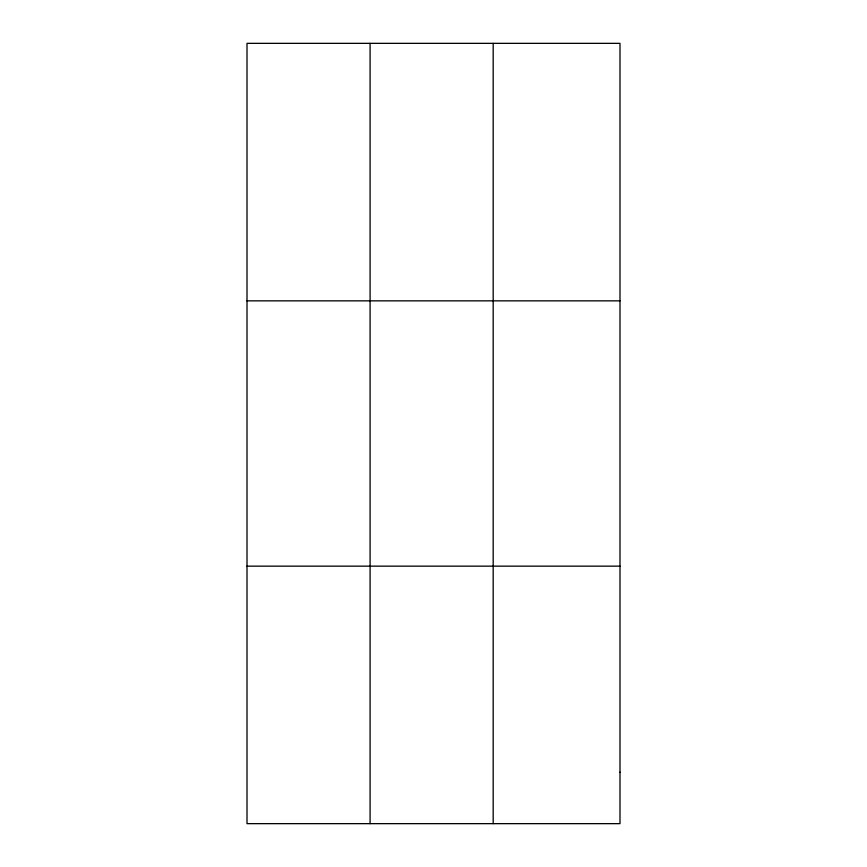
<?xml version="1.0" encoding="UTF-8"?>
<svg xmlns="http://www.w3.org/2000/svg" width="867" height="867" viewBox="0 0 867 867"><rect width="100%" height="100%" fill="white"/><g stroke="black" fill="none" stroke-linecap="round" stroke-linejoin="round"><path stroke-width="1.3" d="M370.09 823.65L370.09 43.35M493.182 823.65L493.182 43.35M247.008 300.849L619.992 300.849M247.008 566.151L619.992 566.151M619.992 772.15L619.992 823.65L247.008 823.65L247.008 43.35L619.992 43.35L619.992 772.15"/></g></svg>
